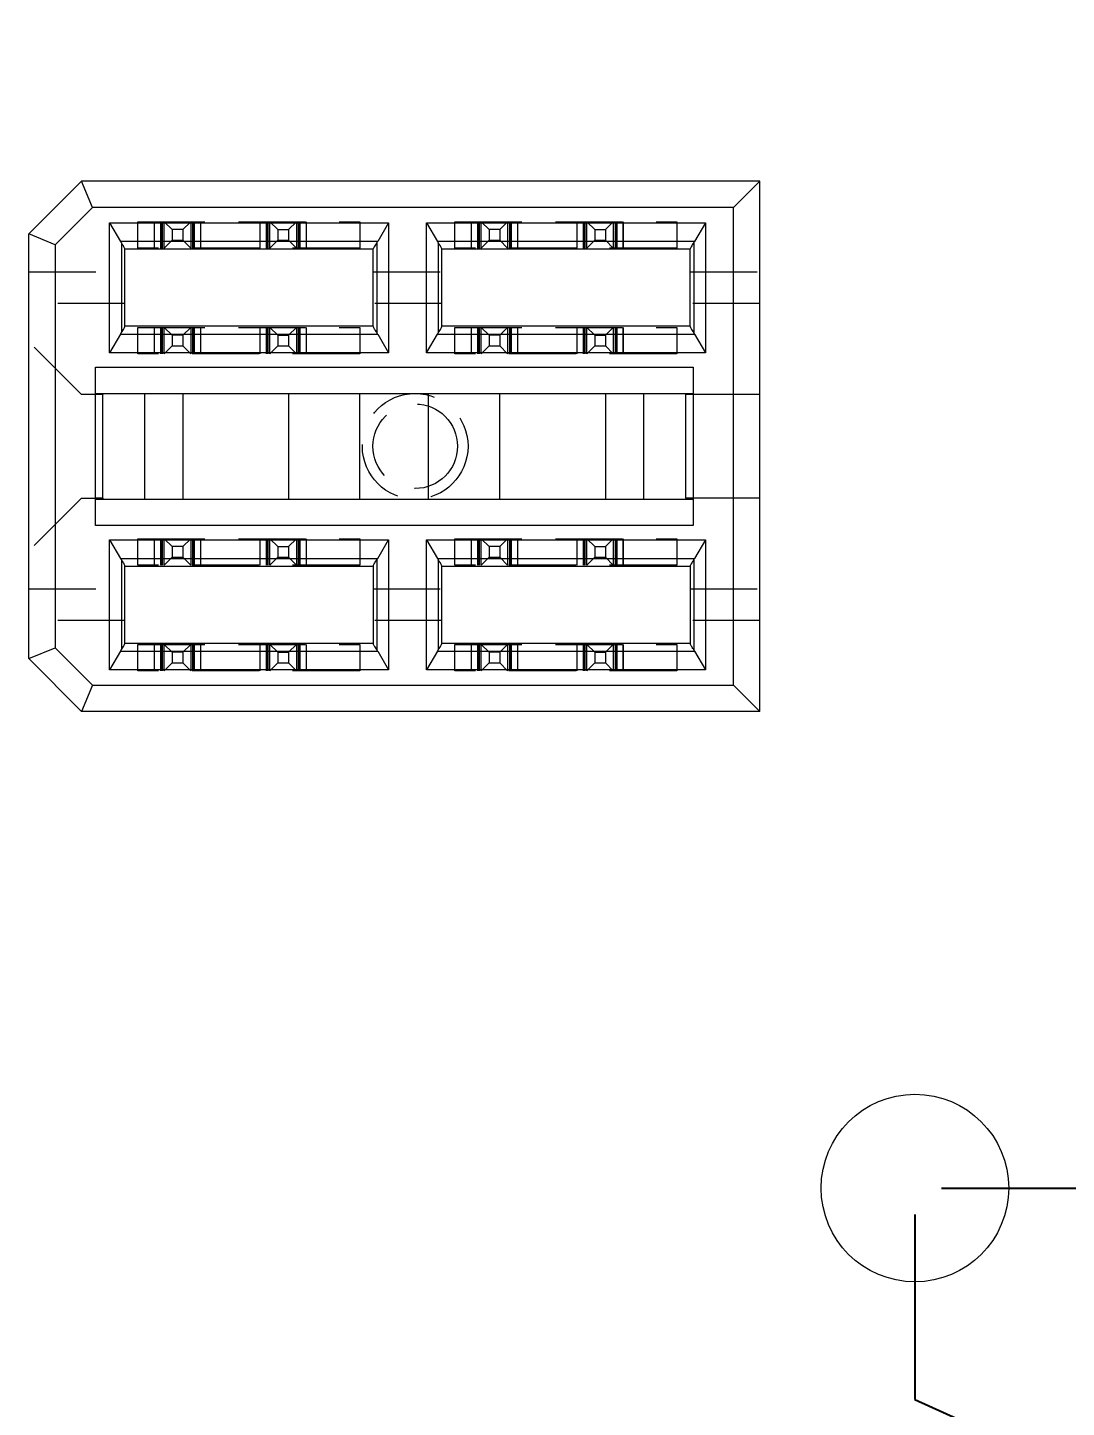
# Model space of a CAD drawing. Header units: millimetres. Extents: x -64 to 530, y -86 to 334.
# Drawn here: x 199.09 to 218.76, y 193.9 to 220.01 of the extents above; entities that cross this region are included whole.
import ezdxf

# ---------------------------------------------------------------- set-up
doc = ezdxf.new("R2010")
doc.units = ezdxf.units.MM
doc.header["$PDSIZE"] = -1
doc.linetypes.add('HIDDEN', pattern=[1.905, 1.27, -0.635])
doc.dimstyles.new('ISO-25', dxfattribs={"dimtxt": 2.5, "dimasz": 2.5, "dimexe": 1.25, "dimexo": 0.625, "dimtad": 1, "dimtxsty": 'Standard', "dimcen": 2.5, "dimadec": 0, "dimazin": 0, "dimtfac": 1, "dimtmove": 0, "dimatfit": 3, "dimfxl": 0, "dimarcsym": 0})

# ---------------------------------------------------------------- blocks, each defined once
blk = doc.blocks.new('*D35')
at = {"color": 0, "lineweight": -2}
for p, q in [((437.684, 297.079), (437.684, 315.579)), ((431.8, 293.079), (437.684, 297.079)), ((431.8, 279.9), (431.8, 293.079))]:
    blk.add_line(p, q, dxfattribs=at)
at = {"layer": 'Defpoints', "color": 0}
for p in [(437.684, 301.079), (431.8, 279.4), (0, 0)]:
    blk.add_point(p, dxfattribs=at)
at = {"color": 0, "insert": (435.434, 308.579), "char_height": 3, "attachment_point": 5, "rotation": 90}
blk.add_mtext('431,80', dxfattribs=at)
blk = doc.blocks.new('*D43')
at = {"color": 0, "lineweight": -2}
for p, q in [((280.31, 293.54), (280.31, 313.54)), ((285.75, 289.54), (280.31, 293.54)), ((285.75, 274.9), (285.75, 289.54))]:
    blk.add_line(p, q, dxfattribs=at)
at = {"layer": 'Defpoints', "color": 0}
for p in [(280.31, 297.54), (285.75, 274.4), (0, 0)]:
    blk.add_point(p, dxfattribs=at)
at = {"color": 0, "insert": (278.06, 305.79), "char_height": 3, "attachment_point": 5, "rotation": 90}
blk.add_mtext('285,75', dxfattribs=at)
blk = doc.blocks.new('*D44')
at = {"color": 0, "lineweight": -2}
for p, q in [((298.633, 293.447), (298.633, 312.947)), ((293.9, 289.447), (298.633, 293.447)), ((293.9, 279.9), (293.9, 289.447))]:
    blk.add_line(p, q, dxfattribs=at)
at = {"layer": 'Defpoints', "color": 0}
for p in [(298.633, 297.447), (293.9, 279.4), (0, 0)]:
    blk.add_point(p, dxfattribs=at)
at = {"color": 0, "insert": (296.383, 305.447), "char_height": 3, "attachment_point": 5, "rotation": 90}
blk.add_mtext('293,90', dxfattribs=at)
blk = doc.blocks.new('*D45')
at = {"color": 0, "lineweight": -2}
blk.add_line((285.25, 274.4), (252.388, 274.4), dxfattribs=at)
at = {"layer": 'Defpoints', "color": 0}
for p in [(267.888, 274.4), (285.75, 274.4), (0, 0)]:
    blk.add_point(p, dxfattribs=at)
at = {"color": 0, "insert": (259.888, 276.65), "char_height": 3, "attachment_point": 5}
blk.add_mtext('274,40', dxfattribs=at)
blk = doc.blocks.new('*D46')
at = {"color": 0, "lineweight": -2}
for p, q in [((273.06, 264.82), (273.06, 254.53)), ((273.06, 254.53), (277.95, 250.53)), ((277.95, 250.53), (277.95, 231.03))]:
    blk.add_line(p, q, dxfattribs=at)
at = {"layer": 'Defpoints', "color": 0}
for p in [(273.06, 265.32), (277.95, 246.53), (0, 0)]:
    blk.add_point(p, dxfattribs=at)
at = {"color": 0, "insert": (275.7, 238.53), "char_height": 3, "attachment_point": 5, "rotation": 90}
blk.add_mtext('273,06', dxfattribs=at)
blk = doc.blocks.new('*D47')
at = {"color": 0, "lineweight": -2}
for p, q in [((260.93, 266.76), (240.93, 266.76)), ((264.93, 265.32), (260.93, 266.76)), ((272.56, 265.32), (264.93, 265.32))]:
    blk.add_line(p, q, dxfattribs=at)
at = {"layer": 'Defpoints', "color": 0}
for p in [(256.93, 266.76), (273.06, 265.32), (0, 0)]:
    blk.add_point(p, dxfattribs=at)
at = {"color": 0, "insert": (248.68, 269.01), "char_height": 3, "attachment_point": 5}
blk.add_mtext('265,32', dxfattribs=at)
blk = doc.blocks.new('*D48')
at = {"color": 0, "lineweight": -2}
for p, q in [((355.301, 295.339), (355.301, 315.339)), ((359.73, 291.339), (355.301, 295.339)), ((359.73, 265.82), (359.73, 291.339))]:
    blk.add_line(p, q, dxfattribs=at)
at = {"layer": 'Defpoints', "color": 0}
for p in [(355.301, 299.339), (359.73, 265.32), (0, 0)]:
    blk.add_point(p, dxfattribs=at)
at = {"color": 0, "insert": (353.051, 307.589), "char_height": 3, "attachment_point": 5, "rotation": 90}
blk.add_mtext('359,73', dxfattribs=at)
blk = doc.blocks.new('*D49')
at = {"color": 0, "lineweight": -2}
for p, q in [((349.375, 265.32), (345.375, 260.541)), ((359.23, 265.32), (349.375, 265.32)), ((345.375, 260.541), (325.375, 260.541))]:
    blk.add_line(p, q, dxfattribs=at)
at = {"layer": 'Defpoints', "color": 0}
for p in [(359.73, 265.32), (341.375, 260.541), (0, 0)]:
    blk.add_point(p, dxfattribs=at)
at = {"color": 0, "insert": (333.125, 262.791), "char_height": 3, "attachment_point": 5}
blk.add_mtext('265,32', dxfattribs=at)
blk = doc.blocks.new('*D50')
at = {"color": 0, "lineweight": -2}
for p, q in [((411.281, 297.743), (411.281, 316.243)), ((415.9, 293.743), (411.281, 297.743)), ((415.9, 279.97), (415.9, 293.743))]:
    blk.add_line(p, q, dxfattribs=at)
at = {"layer": 'Defpoints', "color": 0}
for p in [(411.281, 301.743), (415.9, 279.47), (0, 0)]:
    blk.add_point(p, dxfattribs=at)
at = {"color": 0, "insert": (409.031, 309.243), "char_height": 3, "attachment_point": 5, "rotation": 90}
blk.add_mtext('415,90', dxfattribs=at)
blk = doc.blocks.new('*D51')
at = {"color": 0, "lineweight": -2}
for p, q in [((441.42, 274.4), (445.42, 275.871)), ((445.42, 275.871), (464.92, 275.871)), ((425.95, 274.4), (441.42, 274.4))]:
    blk.add_line(p, q, dxfattribs=at)
at = {"layer": 'Defpoints', "color": 0}
for p in [(449.42, 275.871), (425.45, 274.4), (0, 0)]:
    blk.add_point(p, dxfattribs=at)
at = {"color": 0, "insert": (457.42, 278.121), "char_height": 3, "attachment_point": 5}
blk.add_mtext('274,40', dxfattribs=at)
blk = doc.blocks.new('*D52')
at = {"color": 0, "lineweight": -2}
for p, q in [((423.283, 294.998), (423.283, 314.998)), ((425.45, 290.998), (423.283, 294.998)), ((425.45, 274.9), (425.45, 290.998))]:
    blk.add_line(p, q, dxfattribs=at)
at = {"layer": 'Defpoints', "color": 0}
for p in [(423.283, 298.998), (425.45, 274.4), (0, 0)]:
    blk.add_point(p, dxfattribs=at)
at = {"color": 0, "insert": (421.033, 307.248), "char_height": 3, "attachment_point": 5, "rotation": 90}
blk.add_mtext('425,45', dxfattribs=at)
blk = doc.blocks.new('*D53')
at = {"color": 0, "lineweight": -2}
for p, q in [((425.93, 198.05), (448.265, 198.05)), ((448.265, 198.05), (452.265, 194.721)), ((452.265, 194.721), (470.765, 194.721))]:
    blk.add_line(p, q, dxfattribs=at)
at = {"layer": 'Defpoints', "color": 0}
for p in [(425.43, 198.05), (456.265, 194.721), (0, 0)]:
    blk.add_point(p, dxfattribs=at)
at = {"color": 0, "insert": (463.765, 196.971), "char_height": 3, "attachment_point": 5}
blk.add_mtext('198,05', dxfattribs=at)
blk = doc.blocks.new('*D56')
at = {"color": 0, "lineweight": -2}
for p, q in [((437.803, 215.414), (437.803, 235.414)), ((425.43, 211.414), (437.803, 215.414)), ((425.43, 198.55), (425.43, 211.414))]:
    blk.add_line(p, q, dxfattribs=at)
at = {"layer": 'Defpoints', "color": 0}
for p in [(437.803, 219.414), (425.43, 198.05), (0, 0)]:
    blk.add_point(p, dxfattribs=at)
at = {"color": 0, "insert": (435.553, 227.664), "char_height": 3, "attachment_point": 5, "rotation": 90}
blk.add_mtext('425,43', dxfattribs=at)
blk = doc.blocks.new('*D75')
at = {"color": 0, "lineweight": -2}
for p, q in [((288.794, 294.16), (288.794, 313.16)), ((290.401, 290.16), (288.794, 294.16)), ((290.401, 279.9), (290.401, 290.16))]:
    blk.add_line(p, q, dxfattribs=at)
at = {"layer": 'Defpoints', "color": 0}
for p in [(288.794, 298.16), (290.401, 279.4), (0, 0)]:
    blk.add_point(p, dxfattribs=at)
at = {"color": 0, "insert": (286.544, 305.91), "char_height": 3, "attachment_point": 5, "rotation": 90}
blk.add_mtext('290,40', dxfattribs=at)
blk = doc.blocks.new('*D76')
at = {"color": 0, "lineweight": -2}
for p, q in [((306.252, 292.611), (306.252, 312.111)), ((297.399, 288.611), (306.252, 292.611)), ((297.399, 279.9), (297.399, 288.611))]:
    blk.add_line(p, q, dxfattribs=at)
at = {"layer": 'Defpoints', "color": 0}
for p in [(306.252, 296.611), (297.399, 279.4), (0, 0)]:
    blk.add_point(p, dxfattribs=at)
at = {"color": 0, "insert": (304.002, 304.611), "char_height": 3, "attachment_point": 5, "rotation": 90}
blk.add_mtext('297,40', dxfattribs=at)
blk = doc.blocks.new('*D77')
at = {"color": 0, "lineweight": -2}
for p, q in [((404.526, 297.682), (404.526, 316.182)), ((412.401, 293.682), (404.526, 297.682)), ((412.401, 279.9), (412.401, 293.682))]:
    blk.add_line(p, q, dxfattribs=at)
at = {"layer": 'Defpoints', "color": 0}
for p in [(404.526, 301.682), (412.401, 279.4), (0, 0)]:
    blk.add_point(p, dxfattribs=at)
at = {"color": 0, "insert": (402.276, 309.182), "char_height": 3, "attachment_point": 5, "rotation": 90}
blk.add_mtext('412,40', dxfattribs=at)
blk = doc.blocks.new('*D78')
at = {"color": 0, "lineweight": -2}
for p, q in [((417.265, 297.291), (417.265, 315.791)), ((419.399, 293.291), (417.265, 297.291)), ((419.399, 279.9), (419.399, 293.291))]:
    blk.add_line(p, q, dxfattribs=at)
at = {"layer": 'Defpoints', "color": 0}
for p in [(417.265, 301.291), (419.399, 279.4), (0, 0)]:
    blk.add_point(p, dxfattribs=at)
at = {"color": 0, "insert": (415.015, 308.791), "char_height": 3, "attachment_point": 5, "rotation": 90}
blk.add_mtext('419,40', dxfattribs=at)
blk = doc.blocks.new('*D79')
at = {"color": 0, "lineweight": -2}
for p, q in [((327.667, 198.05), (331.667, 199.196)), ((331.667, 199.196), (350.167, 199.196)), ((321.16, 198.05), (327.667, 198.05))]:
    blk.add_line(p, q, dxfattribs=at)
at = {"layer": 'Defpoints', "color": 0}
for p in [(335.667, 199.196), (320.66, 198.05), (0, 0)]:
    blk.add_point(p, dxfattribs=at)
at = {"color": 0, "insert": (343.167, 201.446), "char_height": 3, "attachment_point": 5}
blk.add_mtext('198,05', dxfattribs=at)
blk = doc.blocks.new('*D80')
at = {"color": 0, "lineweight": -2}
for p, q in [((320.66, 197.55), (320.66, 191.803)), ((320.66, 191.803), (322.808, 187.803)), ((322.808, 187.803), (322.808, 168.303))]:
    blk.add_line(p, q, dxfattribs=at)
at = {"layer": 'Defpoints', "color": 0}
for p in [(320.66, 198.05), (322.808, 183.803), (0, 0)]:
    blk.add_point(p, dxfattribs=at)
at = {"color": 0, "insert": (320.558, 175.803), "char_height": 3, "attachment_point": 5, "rotation": 90}
blk.add_mtext('320,66', dxfattribs=at)
blk = doc.blocks.new('*D82')
at = {"color": 0, "lineweight": -2}
for p, q in [((291.362, 177.259), (291.362, 196.759)), ((293.9, 173.47), (291.362, 177.259)), ((293.9, 169.97), (293.9, 173.47))]:
    blk.add_line(p, q, dxfattribs=at)
at = {"layer": 'Defpoints', "color": 0}
for p in [(291.362, 181.259), (293.9, 169.47), (0, 0)]:
    blk.add_point(p, dxfattribs=at)
at = {"color": 0, "insert": (289.112, 189.259), "char_height": 3, "attachment_point": 5, "rotation": 90}
blk.add_mtext('293,90', dxfattribs=at)
blk = doc.blocks.new('*D83')
at = {"color": 0, "lineweight": -2}
for p, q in [((219.89, 198.05), (219.828, 199.055)), ((219.828, 199.055), (238.328, 199.055)), ((216.39, 198.05), (219.89, 198.05))]:
    blk.add_line(p, q, dxfattribs=at)
at = {"layer": 'Defpoints', "color": 0}
for p in [(223.828, 199.055), (215.89, 198.05), (0, 0)]:
    blk.add_point(p, dxfattribs=at)
at = {"color": 0, "insert": (231.328, 201.305), "char_height": 3, "attachment_point": 5}
blk.add_mtext('198,05', dxfattribs=at)
blk = doc.blocks.new('*D84')
at = {"color": 0, "lineweight": -2}
for p, q in [((215.89, 197.55), (215.89, 194.05)), ((215.89, 194.05), (218.08, 193.062)), ((218.08, 193.062), (218.08, 174.062))]:
    blk.add_line(p, q, dxfattribs=at)
at = {"layer": 'Defpoints', "color": 0}
for p in [(215.89, 198.05), (218.08, 189.062), (0, 0)]:
    blk.add_point(p, dxfattribs=at)
at = {"color": 0, "insert": (215.83, 181.312), "char_height": 3, "attachment_point": 5, "rotation": 90}
blk.add_mtext('215,89', dxfattribs=at)
blk = doc.blocks.new('*D118')
at = {"color": 0, "lineweight": -2}
for p, q in [((389.587, 199.576), (389.587, 219.576)), ((394.242, 195.576), (389.587, 199.576)), ((394.242, 191.725), (394.242, 195.576))]:
    blk.add_line(p, q, dxfattribs=at)
at = {"layer": 'Defpoints', "color": 0}
for p in [(389.587, 203.576), (394.242, 191.225), (0, 0)]:
    blk.add_point(p, dxfattribs=at)
at = {"color": 0, "insert": (387.337, 211.826), "char_height": 3, "attachment_point": 5, "rotation": 90}
blk.add_mtext('394,24', dxfattribs=at)
blk = doc.blocks.new('*D119')
at = {"color": 0, "lineweight": -2}
for p, q in [((393.843, 235.159), (393.843, 254.159)), ((396, 231.159), (393.843, 235.159)), ((396, 225.095), (396, 231.159))]:
    blk.add_line(p, q, dxfattribs=at)
at = {"layer": 'Defpoints', "color": 0}
for p in [(393.843, 239.159), (396, 224.595), (0, 0)]:
    blk.add_point(p, dxfattribs=at)
at = {"color": 0, "insert": (391.593, 246.909), "char_height": 3, "attachment_point": 5, "rotation": 90}
blk.add_mtext('396,00', dxfattribs=at)
blk = doc.blocks.new('*D120')
at = {"color": 0, "lineweight": -2}
for p, q in [((372.602, 236.309), (372.602, 255.809)), ((373.5, 232.309), (372.602, 236.309)), ((373.5, 225.095), (373.5, 232.309))]:
    blk.add_line(p, q, dxfattribs=at)
at = {"layer": 'Defpoints', "color": 0}
for p in [(372.602, 240.309), (373.5, 224.595), (0, 0)]:
    blk.add_point(p, dxfattribs=at)
at = {"color": 0, "insert": (370.352, 248.309), "char_height": 3, "attachment_point": 5, "rotation": 90}
blk.add_mtext('373,50', dxfattribs=at)
blk = doc.blocks.new('*D121')
at = {"color": 0, "lineweight": -2}
for p, q in [((345.579, 237.414), (345.579, 256.414)), ((349.175, 233.414), (345.579, 237.414)), ((349.175, 225.095), (349.175, 233.414))]:
    blk.add_line(p, q, dxfattribs=at)
at = {"layer": 'Defpoints', "color": 0}
for p in [(345.579, 241.414), (349.175, 224.595), (0, 0)]:
    blk.add_point(p, dxfattribs=at)
at = {"color": 0, "insert": (343.329, 249.164), "char_height": 3, "attachment_point": 5, "rotation": 90}
blk.add_mtext('349,18', dxfattribs=at)
blk = doc.blocks.new('*D122')
at = {"color": 0, "lineweight": -2}
for p, q in [((325.674, 236.995), (325.674, 256.995)), ((328.855, 232.995), (325.674, 236.995)), ((328.855, 225.095), (328.855, 232.995))]:
    blk.add_line(p, q, dxfattribs=at)
at = {"layer": 'Defpoints', "color": 0}
for p in [(325.674, 240.995), (328.855, 224.595), (0, 0)]:
    blk.add_point(p, dxfattribs=at)
at = {"color": 0, "insert": (323.424, 249.245), "char_height": 3, "attachment_point": 5, "rotation": 90}
blk.add_mtext('328,86', dxfattribs=at)
blk = doc.blocks.new('*D123')
at = {"color": 0, "lineweight": -2}
for p, q in [((304.85, 235.076), (304.85, 254.576)), ((308.535, 231.076), (304.85, 235.076)), ((308.535, 225.095), (308.535, 231.076))]:
    blk.add_line(p, q, dxfattribs=at)
at = {"layer": 'Defpoints', "color": 0}
for p in [(304.85, 239.076), (308.535, 224.595), (0, 0)]:
    blk.add_point(p, dxfattribs=at)
at = {"color": 0, "insert": (302.6, 247.076), "char_height": 3, "attachment_point": 5, "rotation": 90}
blk.add_mtext('308,54', dxfattribs=at)
blk = doc.blocks.new('*D124')
at = {"color": 0, "lineweight": -2}
for p, q in [((286.103, 233.369), (286.103, 253.369)), ((288.215, 229.369), (286.103, 233.369)), ((288.215, 225.095), (288.215, 229.369))]:
    blk.add_line(p, q, dxfattribs=at)
at = {"layer": 'Defpoints', "color": 0}
for p in [(286.103, 237.369), (288.215, 224.595), (0, 0)]:
    blk.add_point(p, dxfattribs=at)
at = {"color": 0, "insert": (283.853, 245.619), "char_height": 3, "attachment_point": 5, "rotation": 90}
blk.add_mtext('288,22', dxfattribs=at)
blk = doc.blocks.new('*D125')
at = {"color": 0, "lineweight": -2}
for p, q in [((263.907, 234.454), (263.907, 253.954)), ((267.895, 230.454), (263.907, 234.454)), ((267.895, 225.095), (267.895, 230.454))]:
    blk.add_line(p, q, dxfattribs=at)
at = {"layer": 'Defpoints', "color": 0}
for p in [(263.907, 238.454), (267.895, 224.595), (0, 0)]:
    blk.add_point(p, dxfattribs=at)
at = {"color": 0, "insert": (261.657, 246.454), "char_height": 3, "attachment_point": 5, "rotation": 90}
blk.add_mtext('267,90', dxfattribs=at)
blk = doc.blocks.new('*D126')
at = {"color": 0, "lineweight": -2}
for p, q in [((243.782, 232.451), (243.782, 252.451)), ((247.575, 228.595), (243.782, 232.451)), ((247.575, 225.095), (247.575, 228.595))]:
    blk.add_line(p, q, dxfattribs=at)
at = {"layer": 'Defpoints', "color": 0}
for p in [(243.782, 236.451), (247.575, 224.595), (0, 0)]:
    blk.add_point(p, dxfattribs=at)
at = {"color": 0, "insert": (241.532, 244.701), "char_height": 3, "attachment_point": 5, "rotation": 90}
blk.add_mtext('247,58', dxfattribs=at)
blk = doc.blocks.new('*D127')
at = {"color": 0, "lineweight": -2}
for p, q in [((222.023, 234.703), (222.023, 254.703)), ((227.255, 230.703), (222.023, 234.703)), ((227.255, 225.095), (227.255, 230.703))]:
    blk.add_line(p, q, dxfattribs=at)
at = {"layer": 'Defpoints', "color": 0}
for p in [(222.023, 238.703), (227.255, 224.595), (0, 0)]:
    blk.add_point(p, dxfattribs=at)
at = {"color": 0, "insert": (219.773, 246.953), "char_height": 3, "attachment_point": 5, "rotation": 90}
blk.add_mtext('227,26', dxfattribs=at)
blk = doc.blocks.new('*D128')
at = {"color": 0, "lineweight": -2}
for p, q in [((203.028, 233.99), (203.028, 253.49)), ((206.946, 229.99), (203.028, 233.99)), ((206.946, 225.095), (206.946, 229.99))]:
    blk.add_line(p, q, dxfattribs=at)
at = {"layer": 'Defpoints', "color": 0}
for p in [(203.028, 237.99), (206.946, 224.595), (0, 0)]:
    blk.add_point(p, dxfattribs=at)
at = {"color": 0, "insert": (200.778, 245.99), "char_height": 3, "attachment_point": 5, "rotation": 90}
blk.add_mtext('206,95', dxfattribs=at)
blk = doc.blocks.new('*D142')
at = {"color": 0, "lineweight": -2}
for p, q in [((401.115, 224.595), (405.115, 228.426)), ((405.115, 228.426), (425.115, 228.426)), ((396.5, 224.595), (401.115, 224.595))]:
    blk.add_line(p, q, dxfattribs=at)
at = {"layer": 'Defpoints', "color": 0}
for p in [(409.115, 228.426), (396, 224.595), (0, 0)]:
    blk.add_point(p, dxfattribs=at)
at = {"color": 0, "insert": (417.365, 230.676), "char_height": 3, "attachment_point": 5}
blk.add_mtext('224,59', dxfattribs=at)

msp = doc.modelspace()

# ---------------------------------------------------------------- linework, layer by layer
at = {"color": 7, "linetype": 'Continuous', "lineweight": 15}
for p, q in [((200.115, 217.11), (199.115, 216.11)), ((200.322, 216.61), (200.115, 217.11)), ((212.955, 217.11), (200.115, 217.11)), ((212.955, 217.11), (212.455, 216.61)), ((212.955, 207.07), (212.955, 217.11)), ((199.615, 215.903), (200.322, 216.61)), ((212.455, 216.61), (200.322, 216.61)), ((212.455, 207.57), (212.455, 216.61)), ((200.646, 213.86), (200.646, 216.32)), ((200.646, 216.32), (205.924, 216.32)), ((200.646, 216.32), (200.85, 215.966)), ((205.924, 216.32), (205.72, 215.966)), ((205.924, 216.32), (205.924, 213.86)), ((206.646, 216.32), (211.924, 216.32)), ((206.646, 213.86), (206.646, 216.32)), ((206.646, 216.32), (206.85, 215.966)), ((211.924, 216.32), (211.72, 215.966)), ((211.924, 216.32), (211.924, 213.86)), ((199.115, 208.07), (199.115, 216.11)), ((199.615, 215.903), (199.115, 216.11)), ((199.615, 215.903), (199.615, 208.277)), ((205.72, 215.966), (200.85, 215.966)), ((200.868, 215.938), (200.868, 214.242)), ((200.935, 214.355), (200.935, 215.825)), ((205.635, 215.82), (200.935, 215.82)), ((205.635, 214.355), (205.635, 215.825)), ((205.702, 215.938), (205.702, 214.242)), ((211.72, 215.966), (206.85, 215.966)), ((206.868, 215.938), (206.868, 214.242)), ((206.935, 214.355), (206.935, 215.825)), ((211.635, 215.82), (206.935, 215.82)), ((211.635, 214.355), (211.635, 215.825)), ((211.702, 215.938), (211.702, 214.242)), ((200.85, 214.214), (200.646, 213.86)), ((200.85, 214.214), (205.72, 214.214)), ((205.635, 214.36), (200.935, 214.36)), ((205.72, 214.214), (205.924, 213.86)), ((206.646, 213.86), (206.85, 214.214)), ((206.85, 214.214), (211.72, 214.214)), ((211.635, 214.36), (206.935, 214.36)), ((211.72, 214.214), (211.924, 213.86)), ((205.924, 213.86), (200.646, 213.86)), ((211.924, 213.86), (206.646, 213.86)), ((200.379, 213.59), (211.691, 213.59)), ((200.379, 210.59), (200.379, 213.59)), ((211.691, 213.59), (211.691, 210.59)), ((200.379, 213.09), (211.691, 213.09)), ((200.515, 213.07), (200.379, 213.07)), ((200.515, 213.09), (200.515, 213.07)), ((200.515, 211.11), (200.515, 213.07)), ((201.315, 211.09), (201.315, 213.09)), ((202.035, 211.09), (202.035, 213.09)), ((204.035, 211.09), (204.035, 213.09)), ((205.385, 211.09), (205.385, 213.09)), ((206.685, 211.09), (206.685, 213.09)), ((208.035, 211.09), (208.035, 213.09)), ((210.035, 213.09), (210.035, 211.09)), ((210.755, 213.09), (210.755, 211.09)), ((211.555, 213.09), (211.555, 213.07)), ((211.691, 213.07), (211.555, 213.07)), ((211.555, 211.11), (211.555, 213.07)), ((200.515, 211.11), (200.379, 211.11)), ((200.379, 211.09), (211.691, 211.09)), ((200.515, 211.11), (200.515, 211.09)), ((211.555, 211.11), (211.555, 211.09)), ((211.691, 211.11), (211.555, 211.11)), ((211.691, 210.59), (200.379, 210.59)), ((200.646, 210.32), (205.924, 210.32)), ((200.646, 207.86), (200.646, 210.32)), ((200.646, 210.32), (200.85, 209.966)), ((205.72, 209.966), (205.924, 210.32)), ((205.924, 210.32), (205.924, 207.86)), ((206.646, 210.32), (211.924, 210.32)), ((206.646, 207.86), (206.646, 210.32)), ((206.646, 210.32), (206.85, 209.966)), ((211.924, 210.32), (211.72, 209.966)), ((211.924, 210.32), (211.924, 207.86)), ((200.85, 209.966), (205.72, 209.966)), ((206.85, 209.966), (211.72, 209.966)), ((200.868, 209.938), (200.868, 208.242)), ((200.935, 208.355), (200.935, 209.825)), ((200.935, 209.82), (205.635, 209.82)), ((205.635, 209.825), (205.635, 208.355)), ((205.702, 209.938), (205.702, 208.242)), ((206.868, 209.938), (206.868, 208.242)), ((206.935, 208.355), (206.935, 209.825)), ((206.935, 209.82), (211.635, 209.82)), ((211.635, 209.825), (211.635, 208.355)), ((211.702, 209.938), (211.702, 208.242)), ((199.115, 208.07), (199.615, 208.277)), ((199.615, 208.277), (200.322, 207.57)), ((200.85, 208.214), (200.646, 207.86)), ((200.85, 208.214), (205.72, 208.214)), ((205.635, 208.36), (200.935, 208.36)), ((205.72, 208.214), (205.924, 207.86)), ((206.85, 208.214), (206.646, 207.86)), ((206.85, 208.214), (211.72, 208.214)), ((211.635, 208.36), (206.935, 208.36)), ((211.72, 208.214), (211.924, 207.86)), ((200.115, 207.07), (199.115, 208.07)), ((205.924, 207.86), (200.646, 207.86)), ((211.924, 207.86), (206.646, 207.86)), ((200.322, 207.57), (200.115, 207.07)), ((200.322, 207.57), (212.455, 207.57)), ((212.955, 207.07), (212.455, 207.57)), ((212.955, 207.07), (200.115, 207.07))]:
    msp.add_line(p, q, dxfattribs=at)
at = {"color": 7, "linetype": 'HIDDEN', "lineweight": 0}
for p, q in [((201.18, 215.84), (201.18, 216.34)), ((201.18, 216.34), (205.38, 216.34)), ((201.49, 216.34), (201.49, 215.84)), ((201.495, 215.84), (201.495, 216.34)), ((201.615, 215.84), (201.615, 216.34)), ((201.616, 216.34), (201.616, 215.84)), ((201.635, 216.34), (201.635, 215.84)), ((201.645, 215.84), (201.645, 216.34)), ((201.645, 215.84), (201.645, 216.34)), ((201.68, 215.84), (201.68, 216.34)), ((201.68, 216.34), (201.83, 216.19)), ((202.18, 216.34), (202.03, 216.19)), ((202.18, 216.34), (202.18, 215.84)), ((202.215, 216.34), (202.215, 215.84)), ((202.215, 216.34), (202.215, 215.84)), ((202.225, 216.34), (202.225, 215.84)), ((202.244, 215.84), (202.244, 216.34)), ((202.245, 216.34), (202.245, 215.84)), ((202.365, 216.34), (202.365, 215.84)), ((202.37, 215.84), (202.37, 216.34)), ((203.49, 216.34), (203.49, 215.84)), ((203.495, 215.84), (203.495, 216.34)), ((203.615, 215.84), (203.615, 216.34)), ((203.616, 216.34), (203.616, 215.84)), ((203.635, 216.34), (203.635, 215.84)), ((203.645, 215.84), (203.645, 216.34)), ((203.645, 215.84), (203.645, 216.34)), ((203.68, 215.84), (203.68, 216.34)), ((203.68, 216.34), (203.83, 216.19)), ((204.03, 216.19), (204.18, 216.34)), ((204.18, 216.34), (204.18, 215.84)), ((204.215, 216.34), (204.215, 215.84)), ((204.215, 216.34), (204.215, 215.84)), ((204.225, 216.34), (204.225, 215.84)), ((204.244, 215.84), (204.244, 216.34)), ((204.245, 216.34), (204.245, 215.84)), ((204.365, 216.34), (204.365, 215.84)), ((204.37, 215.84), (204.37, 216.34)), ((205.38, 216.34), (205.38, 215.84)), ((207.18, 215.84), (207.18, 216.34)), ((207.18, 216.34), (211.38, 216.34)), ((207.49, 216.34), (207.49, 215.84)), ((207.495, 215.84), (207.495, 216.34)), ((207.615, 215.84), (207.615, 216.34)), ((207.616, 216.34), (207.616, 215.84)), ((207.635, 216.34), (207.635, 215.84)), ((207.645, 215.84), (207.645, 216.34)), ((207.645, 215.84), (207.645, 216.34)), ((207.68, 215.84), (207.68, 216.34)), ((207.68, 216.34), (207.83, 216.19)), ((208.18, 216.34), (208.03, 216.19)), ((208.18, 216.34), (208.18, 215.84)), ((208.215, 216.34), (208.215, 215.84)), ((208.215, 216.34), (208.215, 215.84)), ((208.225, 216.34), (208.225, 215.84)), ((208.244, 215.84), (208.244, 216.34)), ((208.245, 216.34), (208.245, 215.84)), ((208.365, 216.34), (208.365, 215.84)), ((208.37, 215.84), (208.37, 216.34)), ((209.49, 216.34), (209.49, 215.84)), ((209.495, 215.84), (209.495, 216.34)), ((209.615, 215.84), (209.615, 216.34)), ((209.616, 216.34), (209.616, 215.84)), ((209.635, 216.34), (209.635, 215.84)), ((209.645, 215.84), (209.645, 216.34)), ((209.645, 215.84), (209.645, 216.34)), ((209.68, 215.84), (209.68, 216.34)), ((209.68, 216.34), (209.83, 216.19)), ((210.03, 216.19), (210.18, 216.34)), ((210.18, 216.34), (210.18, 215.84)), ((210.215, 216.34), (210.215, 215.84)), ((210.215, 216.34), (210.215, 215.84)), ((210.225, 216.34), (210.225, 215.84)), ((210.244, 215.84), (210.244, 216.34)), ((210.245, 216.34), (210.245, 215.84)), ((210.365, 216.34), (210.365, 215.84)), ((210.37, 215.84), (210.37, 216.34)), ((211.38, 216.34), (211.38, 215.84)), ((201.68, 215.84), (201.83, 215.99)), ((201.83, 216.19), (201.83, 215.99)), ((202.03, 216.19), (201.83, 216.19)), ((201.83, 215.99), (202.03, 215.99)), ((202.03, 216.19), (202.03, 215.99)), ((202.03, 215.99), (202.18, 215.84)), ((203.83, 215.99), (203.68, 215.84)), ((203.83, 216.19), (204.03, 216.19)), ((203.83, 216.19), (203.83, 215.99)), ((203.83, 215.99), (204.03, 215.99)), ((204.03, 216.19), (204.03, 215.99)), ((204.03, 215.99), (204.18, 215.84)), ((207.68, 215.84), (207.83, 215.99)), ((208.03, 216.19), (207.83, 216.19)), ((207.83, 216.19), (207.83, 215.99)), ((207.83, 215.99), (208.03, 215.99)), ((208.03, 216.19), (208.03, 215.99)), ((208.03, 215.99), (208.18, 215.84)), ((209.83, 215.99), (209.68, 215.84)), ((209.83, 216.19), (210.03, 216.19)), ((209.83, 216.19), (209.83, 215.99)), ((209.83, 215.99), (210.03, 215.99)), ((210.03, 216.19), (210.03, 215.99)), ((210.03, 215.99), (210.18, 215.84)), ((205.38, 215.84), (201.18, 215.84)), ((211.38, 215.84), (207.18, 215.84)), ((199.115, 215.39), (200.935, 215.39)), ((205.635, 215.39), (206.935, 215.39)), ((211.635, 215.39), (212.955, 215.39)), ((200.935, 214.79), (199.115, 214.79)), ((206.935, 214.79), (205.635, 214.79)), ((212.955, 214.79), (211.635, 214.79)), ((201.18, 213.84), (201.18, 214.34)), ((201.18, 214.34), (205.38, 214.34)), ((201.49, 214.34), (201.49, 213.84)), ((201.495, 213.84), (201.495, 214.34)), ((201.615, 213.84), (201.615, 214.34)), ((201.616, 214.34), (201.616, 213.84)), ((201.635, 214.34), (201.635, 213.84)), ((201.645, 213.84), (201.645, 214.34)), ((201.645, 213.84), (201.645, 214.34)), ((201.68, 213.84), (201.68, 214.34)), ((201.68, 214.34), (201.83, 214.19)), ((201.83, 214.19), (201.83, 213.99)), ((202.03, 214.19), (201.83, 214.19)), ((202.18, 214.34), (202.03, 214.19)), ((202.03, 214.19), (202.03, 213.99)), ((202.18, 214.34), (202.18, 213.84)), ((202.215, 214.34), (202.215, 213.84)), ((202.215, 214.34), (202.215, 213.84)), ((202.225, 214.34), (202.225, 213.84)), ((202.244, 213.84), (202.244, 214.34)), ((202.245, 214.34), (202.245, 213.84)), ((202.365, 214.34), (202.365, 213.84)), ((202.37, 213.84), (202.37, 214.34)), ((203.49, 214.34), (203.49, 213.84)), ((203.495, 213.84), (203.495, 214.34)), ((203.615, 213.84), (203.615, 214.34)), ((203.616, 214.34), (203.616, 213.84)), ((203.635, 214.34), (203.635, 213.84)), ((203.645, 213.84), (203.645, 214.34)), ((203.645, 213.84), (203.645, 214.34)), ((203.68, 213.84), (203.68, 214.34)), ((203.68, 214.34), (203.83, 214.19)), ((203.83, 214.19), (204.03, 214.19)), ((203.83, 214.19), (203.83, 213.99)), ((204.03, 214.19), (204.18, 214.34)), ((204.03, 214.19), (204.03, 213.99)), ((204.18, 214.34), (204.18, 213.84)), ((204.215, 214.34), (204.215, 213.84)), ((204.215, 214.34), (204.215, 213.84)), ((204.225, 214.34), (204.225, 213.84)), ((204.244, 213.84), (204.244, 214.34)), ((204.245, 214.34), (204.245, 213.84)), ((204.365, 214.34), (204.365, 213.84)), ((204.37, 213.84), (204.37, 214.34)), ((205.38, 214.34), (205.38, 213.84)), ((207.18, 213.84), (207.18, 214.34)), ((207.18, 214.34), (211.38, 214.34)), ((207.49, 214.34), (207.49, 213.84)), ((207.495, 213.84), (207.495, 214.34)), ((207.615, 213.84), (207.615, 214.34)), ((207.616, 214.34), (207.616, 213.84)), ((207.635, 214.34), (207.635, 213.84)), ((207.645, 213.84), (207.645, 214.34)), ((207.645, 213.84), (207.645, 214.34)), ((207.68, 213.84), (207.68, 214.34)), ((207.68, 214.34), (207.83, 214.19)), ((207.83, 214.19), (207.83, 213.99)), ((208.03, 214.19), (207.83, 214.19)), ((208.18, 214.34), (208.03, 214.19)), ((208.03, 214.19), (208.03, 213.99)), ((208.18, 214.34), (208.18, 213.84)), ((208.215, 214.34), (208.215, 213.84)), ((208.215, 214.34), (208.215, 213.84)), ((208.225, 214.34), (208.225, 213.84)), ((208.244, 213.84), (208.244, 214.34)), ((208.245, 214.34), (208.245, 213.84)), ((208.365, 214.34), (208.365, 213.84)), ((208.37, 213.84), (208.37, 214.34)), ((209.49, 214.34), (209.49, 213.84)), ((209.495, 213.84), (209.495, 214.34)), ((209.615, 213.84), (209.615, 214.34)), ((209.616, 214.34), (209.616, 213.84)), ((209.635, 214.34), (209.635, 213.84)), ((209.645, 213.84), (209.645, 214.34)), ((209.645, 213.84), (209.645, 214.34)), ((209.68, 213.84), (209.68, 214.34)), ((209.68, 214.34), (209.83, 214.19)), ((209.83, 214.19), (210.03, 214.19)), ((209.83, 214.19), (209.83, 213.99)), ((210.03, 214.19), (210.18, 214.34)), ((210.03, 214.19), (210.03, 213.99)), ((210.18, 214.34), (210.18, 213.84)), ((210.215, 214.34), (210.215, 213.84)), ((210.215, 214.34), (210.215, 213.84)), ((210.225, 214.34), (210.225, 213.84)), ((210.244, 213.84), (210.244, 214.34)), ((210.245, 214.34), (210.245, 213.84)), ((210.365, 214.34), (210.365, 213.84)), ((210.37, 213.84), (210.37, 214.34)), ((211.38, 214.34), (211.38, 213.84)), ((200.115, 213.07), (199.115, 214.07)), ((201.68, 213.84), (201.83, 213.99)), ((201.83, 213.99), (202.03, 213.99)), ((202.03, 213.99), (202.18, 213.84)), ((203.83, 213.99), (203.68, 213.84)), ((203.83, 213.99), (204.03, 213.99)), ((204.03, 213.99), (204.18, 213.84)), ((207.68, 213.84), (207.83, 213.99)), ((207.83, 213.99), (208.03, 213.99)), ((208.03, 213.99), (208.18, 213.84)), ((209.83, 213.99), (209.68, 213.84)), ((209.83, 213.99), (210.03, 213.99)), ((210.03, 213.99), (210.18, 213.84)), ((205.38, 213.84), (201.18, 213.84)), ((211.38, 213.84), (207.18, 213.84)), ((200.379, 213.07), (200.115, 213.07)), ((212.955, 213.07), (211.691, 213.07)), ((200.115, 211.11), (199.115, 210.11)), ((200.115, 211.11), (200.379, 211.11)), ((212.955, 211.11), (211.691, 211.11)), ((201.18, 209.84), (201.18, 210.34)), ((201.18, 210.34), (205.38, 210.34)), ((201.49, 210.34), (201.49, 209.84)), ((201.495, 209.84), (201.495, 210.34)), ((201.615, 209.84), (201.615, 210.34)), ((201.616, 210.34), (201.616, 209.84)), ((201.635, 210.34), (201.635, 209.84)), ((201.645, 209.84), (201.645, 210.34)), ((201.645, 209.84), (201.645, 210.34)), ((201.68, 209.84), (201.68, 210.34)), ((201.68, 210.34), (201.83, 210.19)), ((202.18, 210.34), (202.03, 210.19)), ((202.18, 210.34), (202.18, 209.84)), ((202.215, 210.34), (202.215, 209.84)), ((202.215, 210.34), (202.215, 209.84)), ((202.225, 210.34), (202.225, 209.84)), ((202.244, 209.84), (202.244, 210.34)), ((202.245, 210.34), (202.245, 209.84)), ((202.365, 210.34), (202.365, 209.84)), ((202.37, 209.84), (202.37, 210.34)), ((203.49, 210.34), (203.49, 209.84)), ((203.495, 209.84), (203.495, 210.34)), ((203.615, 209.84), (203.615, 210.34)), ((203.616, 210.34), (203.616, 209.84)), ((203.635, 210.34), (203.635, 209.84)), ((203.645, 209.84), (203.645, 210.34)), ((203.645, 209.84), (203.645, 210.34)), ((203.68, 209.84), (203.68, 210.34)), ((203.68, 210.34), (203.83, 210.19)), ((204.03, 210.19), (204.18, 210.34)), ((204.18, 210.34), (204.18, 209.84)), ((204.215, 210.34), (204.215, 209.84)), ((204.215, 210.34), (204.215, 209.84)), ((204.225, 210.34), (204.225, 209.84)), ((204.244, 209.84), (204.244, 210.34)), ((204.245, 210.34), (204.245, 209.84)), ((204.365, 210.34), (204.365, 209.84)), ((204.37, 209.84), (204.37, 210.34)), ((205.38, 210.34), (205.38, 209.84)), ((207.18, 209.84), (207.18, 210.34)), ((207.18, 210.34), (211.38, 210.34)), ((207.49, 210.34), (207.49, 209.84)), ((207.495, 209.84), (207.495, 210.34)), ((207.615, 209.84), (207.615, 210.34)), ((207.616, 210.34), (207.616, 209.84)), ((207.635, 210.34), (207.635, 209.84)), ((207.645, 209.84), (207.645, 210.34)), ((207.645, 209.84), (207.645, 210.34)), ((207.68, 209.84), (207.68, 210.34)), ((207.68, 210.34), (207.83, 210.19)), ((208.18, 210.34), (208.03, 210.19)), ((208.18, 210.34), (208.18, 209.84)), ((208.215, 210.34), (208.215, 209.84)), ((208.215, 210.34), (208.215, 209.84)), ((208.225, 210.34), (208.225, 209.84)), ((208.244, 209.84), (208.244, 210.34)), ((208.245, 210.34), (208.245, 209.84)), ((208.365, 210.34), (208.365, 209.84)), ((208.37, 209.84), (208.37, 210.34)), ((209.49, 210.34), (209.49, 209.84)), ((209.495, 209.84), (209.495, 210.34)), ((209.615, 209.84), (209.615, 210.34)), ((209.616, 210.34), (209.616, 209.84)), ((209.635, 210.34), (209.635, 209.84)), ((209.645, 209.84), (209.645, 210.34)), ((209.645, 209.84), (209.645, 210.34)), ((209.68, 209.84), (209.68, 210.34)), ((209.68, 210.34), (209.83, 210.19)), ((210.03, 210.19), (210.18, 210.34)), ((210.18, 210.34), (210.18, 209.84)), ((210.215, 210.34), (210.215, 209.84)), ((210.215, 210.34), (210.215, 209.84)), ((210.225, 210.34), (210.225, 209.84)), ((210.244, 209.84), (210.244, 210.34)), ((210.245, 210.34), (210.245, 209.84)), ((210.365, 210.34), (210.365, 209.84)), ((210.37, 209.84), (210.37, 210.34)), ((211.38, 210.34), (211.38, 209.84)), ((201.68, 209.84), (201.83, 209.99)), ((201.83, 210.19), (201.83, 209.99)), ((202.03, 210.19), (201.83, 210.19)), ((201.83, 209.99), (202.03, 209.99)), ((202.03, 210.19), (202.03, 209.99)), ((202.03, 209.99), (202.18, 209.84)), ((203.83, 209.99), (203.68, 209.84)), ((203.83, 210.19), (204.03, 210.19)), ((203.83, 210.19), (203.83, 209.99)), ((203.83, 209.99), (204.03, 209.99)), ((204.03, 210.19), (204.03, 209.99)), ((204.03, 209.99), (204.18, 209.84)), ((207.68, 209.84), (207.83, 209.99)), ((208.03, 210.19), (207.83, 210.19)), ((207.83, 210.19), (207.83, 209.99)), ((207.83, 209.99), (208.03, 209.99)), ((208.03, 210.19), (208.03, 209.99)), ((208.03, 209.99), (208.18, 209.84)), ((209.83, 209.99), (209.68, 209.84)), ((209.83, 210.19), (210.03, 210.19)), ((209.83, 210.19), (209.83, 209.99)), ((209.83, 209.99), (210.03, 209.99)), ((210.03, 210.19), (210.03, 209.99)), ((210.03, 209.99), (210.18, 209.84)), ((205.38, 209.84), (201.18, 209.84)), ((211.38, 209.84), (207.18, 209.84)), ((199.115, 209.39), (200.935, 209.39)), ((205.635, 209.39), (206.935, 209.39)), ((211.635, 209.39), (212.955, 209.39)), ((200.935, 208.79), (199.115, 208.79)), ((206.935, 208.79), (205.635, 208.79)), ((212.955, 208.79), (211.635, 208.79)), ((201.18, 207.84), (201.18, 208.34)), ((201.18, 208.34), (205.38, 208.34)), ((201.49, 208.34), (201.49, 207.84)), ((201.495, 207.84), (201.495, 208.34)), ((201.615, 207.84), (201.615, 208.34)), ((201.616, 208.34), (201.616, 207.84)), ((201.635, 208.34), (201.635, 207.84)), ((201.645, 207.84), (201.645, 208.34)), ((201.645, 207.84), (201.645, 208.34)), ((201.68, 207.84), (201.68, 208.34)), ((201.68, 208.34), (201.83, 208.19)), ((201.83, 208.19), (201.83, 207.99)), ((202.03, 208.19), (201.83, 208.19)), ((202.18, 208.34), (202.03, 208.19)), ((202.03, 208.19), (202.03, 207.99)), ((202.18, 208.34), (202.18, 207.84)), ((202.215, 208.34), (202.215, 207.84)), ((202.215, 208.34), (202.215, 207.84)), ((202.225, 208.34), (202.225, 207.84)), ((202.244, 207.84), (202.244, 208.34)), ((202.245, 208.34), (202.245, 207.84)), ((202.365, 208.34), (202.365, 207.84)), ((202.37, 207.84), (202.37, 208.34)), ((203.49, 208.34), (203.49, 207.84)), ((203.495, 207.84), (203.495, 208.34)), ((203.615, 207.84), (203.615, 208.34)), ((203.616, 208.34), (203.616, 207.84)), ((203.635, 208.34), (203.635, 207.84)), ((203.645, 207.84), (203.645, 208.34)), ((203.645, 207.84), (203.645, 208.34)), ((203.68, 207.84), (203.68, 208.34)), ((203.68, 208.34), (203.83, 208.19)), ((203.83, 208.19), (204.03, 208.19)), ((203.83, 208.19), (203.83, 207.99)), ((204.03, 208.19), (204.18, 208.34)), ((204.03, 208.19), (204.03, 207.99)), ((204.18, 208.34), (204.18, 207.84)), ((204.215, 208.34), (204.215, 207.84)), ((204.215, 208.34), (204.215, 207.84)), ((204.225, 208.34), (204.225, 207.84)), ((204.244, 207.84), (204.244, 208.34)), ((204.245, 208.34), (204.245, 207.84)), ((204.365, 208.34), (204.365, 207.84)), ((204.37, 207.84), (204.37, 208.34)), ((205.38, 208.34), (205.38, 207.84)), ((207.18, 207.84), (207.18, 208.34)), ((207.18, 208.34), (211.38, 208.34)), ((207.49, 208.34), (207.49, 207.84)), ((207.495, 207.84), (207.495, 208.34)), ((207.615, 207.84), (207.615, 208.34)), ((207.616, 208.34), (207.616, 207.84)), ((207.635, 208.34), (207.635, 207.84)), ((207.645, 207.84), (207.645, 208.34)), ((207.645, 207.84), (207.645, 208.34)), ((207.68, 207.84), (207.68, 208.34)), ((207.68, 208.34), (207.83, 208.19)), ((208.03, 208.19), (207.83, 208.19)), ((207.83, 208.19), (207.83, 207.99)), ((208.18, 208.34), (208.03, 208.19)), ((208.03, 208.19), (208.03, 207.99)), ((208.18, 208.34), (208.18, 207.84)), ((208.215, 208.34), (208.215, 207.84)), ((208.215, 208.34), (208.215, 207.84)), ((208.225, 208.34), (208.225, 207.84)), ((208.244, 207.84), (208.244, 208.34)), ((208.245, 208.34), (208.245, 207.84)), ((208.365, 208.34), (208.365, 207.84)), ((208.37, 207.84), (208.37, 208.34)), ((209.49, 208.34), (209.49, 207.84)), ((209.495, 207.84), (209.495, 208.34)), ((209.615, 207.84), (209.615, 208.34)), ((209.616, 208.34), (209.616, 207.84)), ((209.635, 208.34), (209.635, 207.84)), ((209.645, 207.84), (209.645, 208.34)), ((209.645, 207.84), (209.645, 208.34)), ((209.68, 207.84), (209.68, 208.34)), ((209.68, 208.34), (209.83, 208.19)), ((209.83, 208.19), (210.03, 208.19)), ((209.83, 208.19), (209.83, 207.99)), ((210.03, 208.19), (210.18, 208.34)), ((210.03, 208.19), (210.03, 207.99)), ((210.18, 208.34), (210.18, 207.84)), ((210.215, 208.34), (210.215, 207.84)), ((210.215, 208.34), (210.215, 207.84)), ((210.225, 208.34), (210.225, 207.84)), ((210.244, 207.84), (210.244, 208.34)), ((210.245, 208.34), (210.245, 207.84)), ((210.365, 208.34), (210.365, 207.84)), ((210.37, 207.84), (210.37, 208.34)), ((211.38, 208.34), (211.38, 207.84)), ((201.68, 207.84), (201.83, 207.99)), ((201.83, 207.99), (202.03, 207.99)), ((202.03, 207.99), (202.18, 207.84)), ((203.83, 207.99), (203.68, 207.84)), ((203.83, 207.99), (204.03, 207.99)), ((204.03, 207.99), (204.18, 207.84)), ((207.68, 207.84), (207.83, 207.99)), ((207.83, 207.99), (208.03, 207.99)), ((208.03, 207.99), (208.18, 207.84)), ((209.83, 207.99), (209.68, 207.84)), ((209.83, 207.99), (210.03, 207.99)), ((210.03, 207.99), (210.18, 207.84)), ((205.38, 207.84), (201.18, 207.84)), ((211.38, 207.84), (207.18, 207.84))]:
    msp.add_line(p, q, dxfattribs=at)
for radius in [1, 0.8]:
    msp.add_circle((206.43, 212.09), radius, dxfattribs=at)
at = {"color": 7, "linetype": 'Continuous', "lineweight": 15}
msp.add_circle((215.89, 198.05), 1.775, dxfattribs=at)
for centre, start_param, end_param in [((201.055, 216.32), 2.356194, 2.438914), ((205.515, 216.32), 3.844272, 3.926991), ((207.055, 216.32), 2.356194, 2.438914), ((211.515, 216.32), 3.844272, 3.926991), ((201.055, 213.86), 0.702679, 0.785398), ((205.515, 213.86), 5.497787, 5.580506), ((207.055, 213.86), 0.702679, 0.785398), ((211.515, 213.86), 5.497787, 5.580506), ((201.055, 210.32), 2.356194, 2.438914), ((205.515, 210.32), 3.844272, 3.926991), ((207.055, 210.32), 2.356194, 2.438914), ((211.515, 210.32), 3.844272, 3.926991), ((201.055, 207.86), 0.702679, 0.785398), ((205.515, 207.86), 5.497787, 5.580506), ((207.055, 207.86), 0.702679, 0.785398), ((211.515, 207.86), 5.497787, 5.580506)]:
    msp.add_ellipse(centre, major_axis=(0, 0.5), ratio=0.57735, start_param=start_param, end_param=end_param, dxfattribs=at)
for points, knots in [([(200.935, 215.825), (200.931, 215.836), (200.924, 215.858), (200.887, 215.911), (200.868, 215.938)], [0, 0, 0, 0, 0.493175, 1, 1, 1, 1]), ([(205.702, 215.938), (205.684, 215.912), (205.647, 215.858), (205.639, 215.836), (205.635, 215.825)], [0, 0, 0, 0, 0.497826, 1, 1, 1, 1]), ([(206.935, 215.825), (206.931, 215.836), (206.924, 215.858), (206.887, 215.911), (206.868, 215.938)], [0, 0, 0, 0, 0.493174, 1, 1, 1, 1]), ([(211.702, 215.938), (211.684, 215.912), (211.647, 215.858), (211.639, 215.836), (211.635, 215.825)], [0, 0, 0, 0, 0.497825, 1, 1, 1, 1]), ([(200.868, 214.242), (200.886, 214.268), (200.923, 214.322), (200.931, 214.344), (200.935, 214.355)], [0, 0, 0, 0, 0.497825, 1, 1, 1, 1]), ([(205.635, 214.355), (205.639, 214.344), (205.646, 214.322), (205.683, 214.269), (205.702, 214.242)], [0, 0, 0, 0, 0.493174, 1, 1, 1, 1]), ([(206.868, 214.242), (206.886, 214.268), (206.923, 214.322), (206.931, 214.344), (206.935, 214.355)], [0, 0, 0, 0, 0.497825, 1, 1, 1, 1]), ([(211.635, 214.355), (211.639, 214.344), (211.646, 214.322), (211.683, 214.269), (211.702, 214.242)], [0, 0, 0, 0, 0.493175, 1, 1, 1, 1]), ([(200.868, 209.938), (200.886, 209.912), (200.923, 209.858), (200.931, 209.836), (200.935, 209.825)], [0, 0, 0, 0, 0.497821, 1, 1, 1, 1]), ([(205.635, 209.825), (205.639, 209.836), (205.646, 209.858), (205.683, 209.911), (205.702, 209.938)], [0, 0, 0, 0, 0.493178, 1, 1, 1, 1]), ([(206.935, 209.825), (206.931, 209.836), (206.924, 209.858), (206.887, 209.911), (206.868, 209.938)], [0, 0, 0, 0, 0.493178, 1, 1, 1, 1]), ([(211.702, 209.938), (211.684, 209.912), (211.647, 209.858), (211.639, 209.836), (211.635, 209.825)], [0, 0, 0, 0, 0.497821, 1, 1, 1, 1]), ([(200.868, 208.242), (200.886, 208.268), (200.923, 208.322), (200.931, 208.344), (200.935, 208.355)], [0, 0, 0, 0, 0.497825, 1, 1, 1, 1]), ([(205.702, 208.242), (205.684, 208.268), (205.647, 208.322), (205.639, 208.344), (205.635, 208.355)], [0, 0, 0, 0, 0.497826, 1, 1, 1, 1]), ([(206.868, 208.242), (206.886, 208.268), (206.923, 208.322), (206.931, 208.344), (206.935, 208.355)], [0, 0, 0, 0, 0.497825, 1, 1, 1, 1]), ([(211.702, 208.242), (211.684, 208.268), (211.647, 208.322), (211.639, 208.344), (211.635, 208.355)], [0, 0, 0, 0, 0.497825, 1, 1, 1, 1])]:
    msp.add_open_spline(points, degree=3, knots=knots, dxfattribs=at)

# ---------------------------------------------------------------- dimensions: what is measured, and where the dimension line sits
for feature_location, offset, dtype, picture, middle in [((415.9, 279.47), (-4.619, 22.273), 1, '*D50', (409.031, 309.243)), ((412.401, 279.4), (-7.875, 22.282), 1, '*D77', (402.276, 309.182)), ((419.399, 279.4), (-2.134, 21.891), 1, '*D78', (415.015, 308.791)), ((431.8, 279.4), (5.884, 21.679), 1, '*D35', (435.434, 308.579)), ((359.73, 265.32), (-4.429, 34.019), 1, '*D48', (353.051, 307.589)), ((425.45, 274.4), (-2.167, 24.598), 1, '*D52', (421.033, 307.248)), ((285.75, 274.4), (-5.44, 23.14), 1, '*D43', (278.06, 305.79)), ((290.401, 279.4), (-1.607, 18.76), 1, '*D75', (286.544, 305.91)), ((293.9, 279.4), (4.733, 18.047), 1, '*D44', (296.383, 305.447)), ((297.399, 279.4), (8.853, 17.211), 1, '*D76', (304.002, 304.611)), ((425.45, 274.4), (23.97, 1.471), 0, '*D51', (457.42, 278.121)), ((285.75, 274.4), (-17.862, 0), 0, '*D45', (259.888, 276.65)), ((273.06, 265.32), (-16.13, 1.44), 0, '*D47', (248.68, 269.01)), ((273.06, 265.32), (4.89, -18.79), 1, '*D46', (275.7, 238.53)), ((359.73, 265.32), (-18.355, -4.779), 0, '*D49', (333.125, 262.791)), ((328.855004, 224.594993), (-3.181118, 16.399692), 1, '*D122', (323.423886, 249.244685)), ((349.175004, 224.594993), (-3.596016, 16.818599), 1, '*D121', (343.328988, 249.163592)), ((373.5, 224.595), (-0.898, 15.714), 1, '*D120', (370.352, 248.309)), ((227.255004, 224.594993), (-5.231784, 14.107954), 1, '*D127', (219.77322, 246.952947)), ((308.535004, 224.594993), (-3.685483, 14.481318), 1, '*D123', (302.599521, 247.07631)), ((396, 224.595), (-2.157, 14.564), 1, '*D119', (391.593, 246.909)), ((267.895004, 224.594993), (-3.988331, 13.858758), 1, '*D125', (261.656673, 246.45375)), ((206.946, 224.595), (-3.918, 13.395), 1, '*D128', (200.778, 245.99)), ((288.215004, 224.594993), (-2.111829, 12.773652), 1, '*D124', (283.853174, 245.618645)), ((247.575004, 224.594993), (-3.792981, 11.856368), 1, '*D126', (241.532023, 244.701361)), ((425.43, 198.05), (12.373, 21.364), 1, '*D56', (435.553, 227.664)), ((396, 224.59499), (13.11539, 3.83088), 0, '*D142', (417.3654, 230.67587)), ((394.242, 191.225), (-4.655, 12.351), 1, '*D118', (387.337, 211.826)), ((320.66, 198.05), (15.007, 1.146), 0, '*D79', (343.167, 201.446)), ((215.89, 198.05), (7.938, 1.005), 0, '*D83', (231.328, 201.305)), ((425.43, 198.05), (30.835, -3.329), 0, '*D53', (463.765, 196.971)), ((320.66, 198.05), (2.148, -14.247), 1, '*D80', (320.558, 175.803)), ((215.89, 198.05), (2.19, -8.988), 1, '*D84', (215.83, 181.312)), ((293.9, 169.47), (-2.538, 11.789), 1, '*D82', (289.112, 189.259))]:
    dim = msp.add_ordinate_dim(feature_location=feature_location, offset=offset, dtype=dtype, origin=(0, 0), dimstyle='ISO-25', override={"dimtxt": 3, "dimasz": 2, "dimexe": 0.5, "dimexo": 0.5, "dimgap": 0.5, "dimzin": 0, "dimadec": 2, "dimtzin": 0})
    dim.commit()
    dim.dimension.update_dxf_attribs({"geometry": picture, "text_midpoint": middle})

doc.saveas('drawing.dxf')
